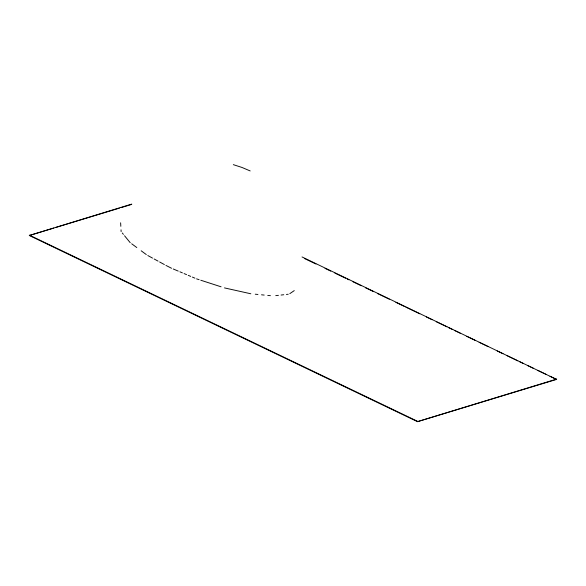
<?xml version="1.0" encoding="UTF-8"?>
<svg xmlns="http://www.w3.org/2000/svg" width="586" height="586" viewBox="0 0 586 586"><rect width="100%" height="100%" fill="white"/><g stroke="black" fill="none" stroke-linecap="round" stroke-linejoin="round"><path stroke-width="0.88" d="M302.039 256.946L556.575 379.42L417.466 421.664L29.3 235.499L131.784 204.075M417.466 421.664L556.7 379.076M289.821 293.645L294.26 290.619M29.3 235.499L53.795 228.064M55.545 227.529L119.412 208.14M121.163 207.605L131.667 204.419M275.757 295.637L278.423 295.337M281.082 295.044L283.749 294.743M286.415 294.45L288.187 294.253M255.276 294.209L257.95 294.465M261.51 294.809L264.183 295.073M267.743 295.417L270.417 295.674M224.453 287.894L250.823 293.776M233.323 164.651L241.945 167.442L250.185 170.936M196.566 278.863L199.101 279.683M200.793 280.233L221.076 286.803M171.552 268.271L165.941 265.414M173.222 268.974L178.225 271.091M179.887 271.801L182.393 272.864M184.055 273.567L186.56 274.629M188.231 275.332L190.728 276.394M192.398 277.097L194.896 278.16M304.39 258.477L315.927 264.008M324.996 268.359L330.76 271.12M334.884 273.098L345.601 278.24M347.249 279.024L348.897 279.815M353.014 281.793L361.254 285.748M365.378 287.726L373.619 291.674M377.743 293.652L389.28 299.182M395.872 302.347L404.113 306.302M405.761 307.093L419.774 313.81M426.366 316.967L432.131 319.736M436.255 321.714L446.964 326.849M448.612 327.64L452.736 329.618M454.384 330.409L460.157 333.178M466.749 336.335L474.99 340.29M479.106 342.268L488.175 346.612M497.236 350.963L503.008 353.732M507.132 355.702L517.841 360.844M519.489 361.635L523.613 363.613M527.73 365.583L533.502 368.352M537.618 370.33L545.866 374.278M549.983 376.256L556.575 379.42M29.425 235.162L417.591 421.319M147.811 255.533L152.543 258.111M154.118 258.968L158.059 261.122M159.641 261.979L164.366 264.557M131.689 243.783L136.802 247.556M141.182 250.793L146.295 254.566M122.269 232.972L123.404 234.356M124.54 235.748L130.224 242.707M120.628 222.812L120.826 226.321M121.031 229.822L121.126 231.58"/></g></svg>
